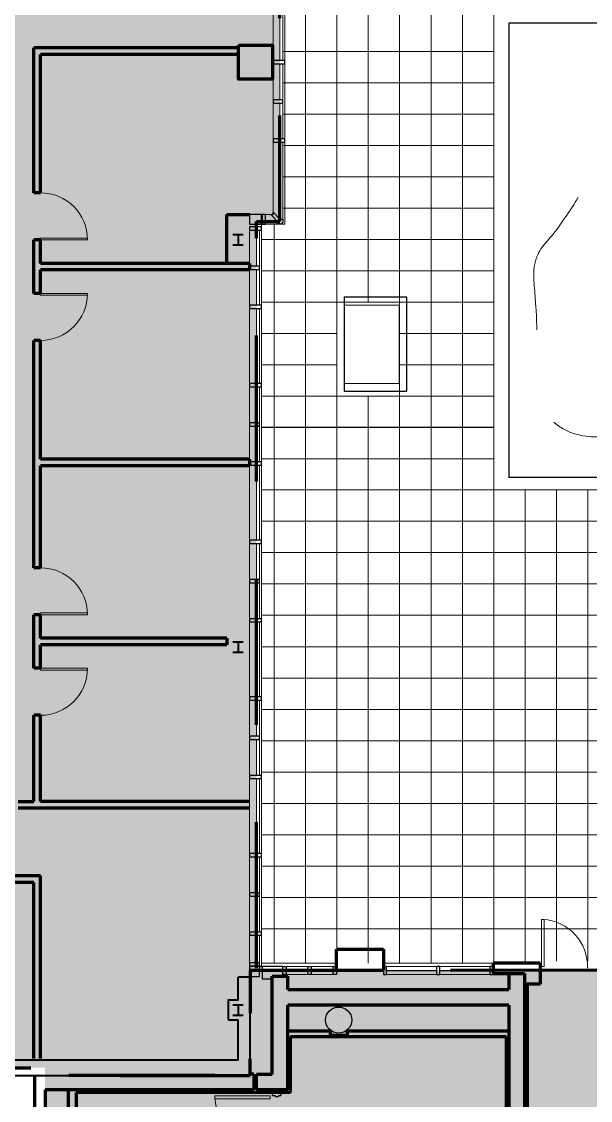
# Model space of a CAD drawing. Header units: inches. Extents: x -2124 to 6036, y -4479 to 801.
# Drawn here: x 1412 to 1848, y -2406 to -1580 of the extents above; entities that cross this region are included whole.
import ezdxf

# ---------------------------------------------------------------- set-up
doc = ezdxf.new("R2010")
doc.units = ezdxf.units.IN
doc.header["$MEASUREMENT"] = 0
doc.linetypes.add('DGN Style 2', pattern=[186.341636, 111.804981, -74.536654])
for name, color, linetype, lineweight in [('A-AREA-Floor Common', 250, 'DGN Style 2', 80), ('A-AREA-VERTICAL', 253, 'DGN Style 2', 80), ('a-bp-02N-_-03S - A-COLS', 2, 'Continuous', 70), ('a-bp-02N-_-03S - A-DOOR', 1, 'Continuous', 13), ('a-bp-02N-_-03S - A-EQUIP', 2, 'Continuous', 30), ('a-bp-02N-_-03S - A-GLAZ', 2, 'Continuous', 0), ('a-bp-02N-_-03S - A-ROOF-PATT', 1, 'Continuous', 0), ('a-bp-02N-_-03S - A-WALL-FULL', 6, 'Continuous', 70), ('a-bp-02N-_-03S - A-WALL-PRHT', 3, 'Continuous', 30), ('a-fp-02N-_-03S - A-DOOR', 1, 'Continuous', 13), ('a-fp-02N-_-03S - A-WALL-FULL', 6, 'Continuous', 70)]:
    doc.layers.add(name, color=color, linetype=linetype, lineweight=lineweight)
doc.layers.add('A-AREA-TENANT 6', color=7, linetype='DGN Style 2', lineweight=80, true_color=0xb3ecff)
doc.layers.add('A-AREA-UNKNOWN', color=7, linetype='DGN Style 2', lineweight=80, true_color=0xff6b6e)

# ---------------------------------------------------------------- blocks, each defined once
blk = doc.blocks.new('COLUMN_1')
at = {"layer": 'a-bp-02N-_-03S - A-COLS', "linetype": 'Continuous', "lineweight": 40}
for p, q in [((-5, 5), (5, 5)), ((0, 5), (0, -5)), ((-5, -5), (5, -5))]:
    blk.add_line(p, q, dxfattribs=at)
blk = doc.blocks.new('*U148')
at = {"layer": 'a-bp-02N-_-03S - A-GLAZ', "linetype": 'Continuous', "lineweight": 13}
blk.add_line((-42.000125, 4.3105), (41.999875, 4.3145), dxfattribs=at)
at = {"layer": 'a-bp-02N-_-03S - A-GLAZ', "linetype": 'Continuous', "lineweight": 0}
for p, q in [((-1.25, 1.687375), (-39.499875, 1.685625)), ((39.5, 1.689375), (1.25, 1.6875)), ((-39.49975, -4.3145), (-1.24975, -4.3125)), ((1.25025, -4.3125), (39.50025, -4.3105))]:
    blk.add_line(p, q, dxfattribs=at)
at = {"layer": 'a-bp-02N-_-03S - A-GLAZ', "linetype": 'Continuous', "lineweight": 30}
for p, q in [((-39.499875, -1.3145), (-1.249875, -1.3125)), ((1.250125, -1.312375), (39.500125, -1.31075))]:
    blk.add_line(p, q, dxfattribs=at)
at = {"layer": 'a-bp-02N-_-03S - A-GLAZ', "linetype": 'Continuous', "lineweight": 30, "flags": 128}
for points in [[(-41.99975, -4.3145), (-39.49975, -4.3145), (-39.499875, 1.685625), (-42.000125, 1.685375), (-41.99975, -4.3145)], [(-1.24975, -4.3125), (1.25025, -4.3125), (1.25, 1.6875), (-1.25, 1.687375), (-1.24975, -4.3125)], [(39.50025, -4.3105), (42.000125, -4.3105), (42.000125, 1.6895), (39.5, 1.689375), (39.50025, -4.3105)]]:
    blk.add_lwpolyline(points, close=True, dxfattribs=at)
blk = doc.blocks.new('*U156')
at = {"layer": 'a-bp-02N-_-03S - A-DOOR', "linetype": 'Continuous', "lineweight": 0}
for p, q in [((-18.653625, -17.537), (-18.653625, -15.537)), ((-18.598, -15.537), (17.4285, -15.537)), ((17.4285, -17.537), (17.4285, -15.537)), ((-18.653625, -17.537), (17.4285, -17.537))]:
    blk.add_line(p, q, dxfattribs=at)
blk.add_arc((17.346375, -18.463), 36, 87.918625, 176.815261111, dxfattribs=at)
blk = doc.blocks.new('DRJAMB_5')
at = {"layer": 'a-bp-02N-_-03S - A-DOOR', "linetype": 'Continuous', "lineweight": 30}
for p, q in [((0, 5.75), (2, 5.75)), ((0, 5.75), (0, 5.141375)), ((0, 0), (2, 0)), ((2, 5.75), (2, 3.75)), ((2, 3.75), (2.5, 3.75)), ((2, 1.5), (2.5, 1.5)), ((2, 1.5), (2, 0)), ((2.5, 3.75), (2.5, 1.5))]:
    blk.add_line(p, q, dxfattribs=at)
at = {"layer": 'a-bp-02N-_-03S - A-DOOR', "linetype": 'Continuous', "lineweight": 13}
blk.add_line((0, 0), (0, 0.48325), dxfattribs=at)
blk = doc.blocks.new('DRJAMB_6')
at = {"layer": 'a-bp-02N-_-03S - A-DOOR', "linetype": 'Continuous', "lineweight": 30}
for p, q in [((0, 5.75), (2, 5.75)), ((0, 5.75), (0, 5.141375)), ((0, 0), (2, 0)), ((2, 5.75), (2, 3.75)), ((2, 3.75), (2.5, 3.75)), ((2, 1.5), (2.5, 1.5)), ((2, 1.5), (2, 0)), ((2.5, 3.75), (2.5, 1.5))]:
    blk.add_line(p, q, dxfattribs=at)
at = {"layer": 'a-bp-02N-_-03S - A-DOOR', "linetype": 'Continuous', "lineweight": 13}
blk.add_line((0, 0), (0, 0.48325), dxfattribs=at)
blk = doc.blocks.new('*U149')
at = {"layer": 'a-bp-02N-_-03S - A-DOOR', "linetype": 'Continuous', "lineweight": 0}
for p, q in [((-21.52875, -17.84175), (-21.52875, -15.84175)), ((-21.52875, -17.84175), (14.553375, -17.84175)), ((-21.473125, -15.84175), (14.553375, -15.84175)), ((14.553375, -17.84175), (14.553375, -15.84175))]:
    blk.add_line(p, q, dxfattribs=at)
blk.add_arc((14.47125, -18.76775), 36, 87.918625, 176.815261111, dxfattribs=at)
at = {"layer": 'a-bp-02N-_-03S - A-DOOR', "linetype": 'Continuous', "lineweight": 30, "extrusion": (0, 0, -1), "rotation": 270}
blk.add_blockref('DRJAMB_5', (-21.52875, 19.973), dxfattribs=at)
at = {"layer": 'a-bp-02N-_-03S - A-DOOR', "linetype": 'Continuous', "lineweight": 30, "rotation": 90}
blk.add_blockref('DRJAMB_6', (21.52875, -19.972875), dxfattribs=at)

msp = doc.modelspace()

# ---------------------------------------------------------------- hatches: boundary and pattern name
at = {"layer": 'A-AREA-Floor Common'}
msp.add_hatch(color=256, dxfattribs=at).paths.add_polyline_path([(1880.85, -2831.6), (1880.85, -2827.47), (1648.85, -2827.47), (1648.85, -2798.35), (1636.85, -2798.35), (1636.85, -2801.35), (1543.71, -2802.35), (1479.62, -2802.35), (1465.02, -2736.74), (1465, -2736.66), (1465, -2736.64), (1465, -2707.6), (1388.29, -2707.6), (1388.29, -2778.85), (1219.79, -2778.85), (1219.79, -2638.6), (1169.7, -2638.6), (1169.7, -2520.49), (1190.02, -2520.49), (1190.02, -2528.62), (1246.02, -2528.62), (1246.02, -2520.49), (1296.52, -2520.49), (1296.52, -2528.62), (1352.52, -2528.62), (1352.52, -2520.49), (1403.02, -2520.49), (1403.02, -2528.62), (1430.26, -2528.62), (1430.26, -2519.07), (1468, -2519.07), (1468, -2587.5), (1534, -2587.5), (1534, -2734.59), (1636.85, -2734.59), (1636.85, -2732.59), (1648.85, -2732.59), (1648.85, -2703.47), (1880.85, -2703.47), (1880.85, -2573.47), (1799.21, -2573.47), (1799.21, -2306.46), (1899.38, -2306.4), (1899.38, -2493.32), (1957.78, -2493.32), (1957.78, -2831.6)])
at = {"layer": 'A-AREA-TENANT 6'}
msp.add_hatch(color=256, dxfattribs=at).paths.add_polyline_path([(1430.24, -2386.92), (1587.15, -2386.89), (1587.14, -2306.57), (1592.12, -2306.57), (1592.12, -1732.88), (1610.02, -1732.88), (1610.02, -1273.75), (2117.65, -1273.75), (2117.65, -677.15), (1161.9, -677.15), (1161.9, -978.93), (1080.02, -978.93), (1080.02, -1064.39), (960.17, -1064.39), (960.17, -989.94), (797.43, -989.94), (797.43, -594.05), (998, -594.05), (998, -581.89), (954.9, -581.89), (954.9, -343.64), (1074.88, -343.64), (1074.88, 4.94), (1062.01, 4.94), (1062.01, -58.13), (1010.77, -113.45), (865.23, -113.58), (805, -48.33), (805, -3.39), (-0.98, -3.39), (-0.98, -2380.79), (811.65, -1726.39), (812.87, -1607.56), (954.9, -1608.46), (954.9, -1726.39), (811.65, -1726.39), (-0.98, -2380.79), (15.02, -2380.79), (15.02, -2386.89), (581.02, -2386.89), (581.02, -2381.06), (835.02, -2381.06), (835.02, -2263.89), (1067, -2263.89), (1067.02, -2381.06), (1430.24, -2381)])
at = {"layer": 'A-AREA-VERTICAL'}
msp.add_hatch(color=256, dxfattribs=at).paths.add_polyline_path([(1604.2, -2573.47), (1604.19, -2519.05), (1430.26, -2519.07), (1430.24, -2386.92), (1604, -2386.89), (1587.15, -2386.89), (1587.14, -2306.57), (1773.21, -2306.54), (1799.21, -2306.46), (1799.21, -2573.47), (1636.85, -2573.47)])

# ---------------------------------------------------------------- linework, layer by layer
at = {"layer": 'A-AREA-UNKNOWN', "color": 1, "true_color": 0xff1216, "flags": 128}
for points in [[(15.02, -2380.79), (15.02, -2386.89), (581.02, -2386.89), (581.02, -2381.06), (835.02, -2381.06), (1067.02, -2381.06), (1430.24, -2381), (1430.24, -2386.92), (1587.15, -2386.89), (1587.14, -2306.57), (1592.12, -2306.57), (1592.12, -1828.28), (1592.12, -1732.88), (1610.02, -1732.88), (1610.02, -1273.75), (2405.75, -1273.75), (2405.75, -1283.25), (2613.06, -1283.25), (2613.06, -1288.99), (2775.91, -1288.99), (2775.91, -776), (2775.91, -704), (2644.25, -704), (2644.25, -263.5), (2774.77, -263.5), (2775.61, -58.31), (2739.55, -58.31), (2739.55, -30.11), (2339.74, -30.11), (2339.74, 6.69), (1578.02, 6.69), (1578.02, 5.65), (1062.01, 4.94), (1062.01, -58.13), (1045.24, -76.24), (1010.77, -113.45), (865.23, -113.58), (805, -48.33), (805, -3.39), (-0.98, -3.39), (-0.98, -2380.79), (15.02, -2380.79)], [(18.02, -3163.5), (65.52, -3163.49), (65.52, -3167.49), (116.02, -3167.49), (116.02, -3163.49), (181.02, -3163.49), (181.02, -3167.49), (231.52, -3167.49), (231.52, -3163.49), (287.52, -3163.49), (287.52, -3167.49), (338.02, -3167.49), (338.02, -3163.49), (394.02, -3163.49), (394.02, -3167.49), (444.52, -3167.49), (444.52, -3163.49), (500.52, -3163.49), (500.52, -3167.49), (551.02, -3167.49), (551.02, -3163.49), (607.02, -3163.49), (607.02, -3167.49), (657.52, -3167.49), (657.52, -3163.49), (713.52, -3163.49), (713.52, -3167.49), (764.02, -3167.49), (764.02, -3163.49), (820.02, -3163.49), (820.02, -3167.49), (870.52, -3167.49), (870.52, -3163.49), (926.52, -3163.49), (926.52, -3167.49), (977.02, -3167.49), (977.02, -3163.49), (1033.02, -3163.49), (1033.02, -3167.49), (1083.52, -3167.49), (1083.52, -3163.49), (1139.52, -3163.49), (1139.52, -3167.49), (1190.02, -3167.49), (1190.02, -3163.49), (1246.02, -3163.49), (1246.02, -3167.49), (1296.52, -3167.49), (1296.52, -3163.49), (1352.52, -3163.49), (1352.52, -3167.49), (1403.02, -3167.49), (1403.02, -3163.49), (1477.52, -3163.49), (1477.52, -3167.49), (1528.02, -3167.49), (1528.02, -3163.49), (1585.38, -3163.49), (1585.38, -3165.01), (1671.26, -3165.01), (1671.26, -3173.76), (1931.28, -3173.76), (1931.28, -3213.56), (2131.26, -3213.5), (2131.28, -3173.76), (3090.76, -3173.8), (3131.76, -3173.8), (3172.48, -3174.71), (3215.2, -3177.41), (3256.44, -3181.81), (3299.24, -3188.04), (3339.31, -3195.57), (3379.37, -3204.94), (3416.07, -3215.02), (3455.7, -3221.44), (3495.62, -3220.56), (3534.64, -3212.64), (3569.08, -3198.99), (3602.18, -3178.43), (3608.54, -3173.83), (3978.03, -3173.83), (3975.2, -1905.04), (3660.25, -1905.04), (3660.25, -1910.28), (3351.25, -1910.24), (3351.25, -1905.04), (2739.22, -1905.04), (2739.22, -2208), (2770.4, -2208), (2770.4, -2307.22), (2371, -2307.22), (2371, -2228.99), (2051.51, -2228.99), (2051.51, -2306.32), (1587.14, -2306.57), (1587.15, -2386.89), (1430.24, -2386.92), (1430.26, -2528.62), (1403.02, -2528.62), (1403.02, -2520.49), (1352.52, -2520.49), (1352.52, -2528.62), (1296.52, -2528.62), (1296.52, -2520.49), (1246.02, -2520.49), (1246.02, -2528.62), (1190.02, -2528.62), (1190.02, -2520.49), (1139.52, -2520.49), (1139.52, -2522.49), (1083.52, -2522.49), (1083.52, -2522.49), (1083.52, -2522.49), (1083.52, -2522.49), (1083.52, -2520.49), (1033.02, -2520.49), (1033.02, -2522.49), (977.02, -2522.49), (977.02, -2520.49), (926.52, -2520.49), (926.52, -2520.49), (926.52, -2520.49), (926.52, -2522.49), (870.52, -2522.49), (870.52, -2520.49), (820.02, -2520.49), (820.02, -2520.49), (820.02, -2522.49), (764.02, -2522.49), (764.02, -2520.49), (713.52, -2520.49), (713.52, -2522.49), (575.02, -2522.49), (575.02, -2386.89), (362.02, -2386.89), (362.02, -2386.89), (362.02, -2386.89), (362.02, -2386.89), (362.02, -2386.89), (18.02, -2386.89), (18.02, -2386.89), (18.02, -2386.89), (18.02, -2386.89), (18.02, -2386.89), (18.02, -2386.89), (18.02, -2386.89), (18.02, -2386.89), (18.02, -2386.89), (18.02, -2445.24), (14.02, -2445.24), (14.02, -2491.74), (18.02, -2491.74), (18.02, -2548.99), (14.02, -2548.99), (14.02, -2595.49), (18.02, -2595.49), (18.02, -2634.49), (14.02, -2634.49), (14.02, -2680.99), (18.02, -2680.99), (18.02, -2719.99), (14.02, -2719.99), (14.02, -2766.49), (18.02, -2766.49), (18.02, -2805.49), (14.02, -2805.49), (14.02, -2851.99), (18.02, -2851.99), (18.02, -2890.99), (14.02, -2890.99), (14.02, -2937.49), (18.02, -2937.49), (18.02, -2976.49), (14.02, -2976.49), (14.02, -3022.99), (18.02, -3022.99), (18.02, -3078.74), (14.02, -3078.74), (14.02, -3125.24), (18.02, -3125.24), (18.02, -3163.5)]]:
    msp.add_lwpolyline(points, close=True, dxfattribs=at)
at = {"layer": 'a-bp-02N-_-03S - A-COLS'}
for p, q in [((1604.2, -2386), (1604.2, -2310.94)), ((1604.2, -2310.94), (1616.2, -2310.94)), ((1616.2, -2321), (1616.2, -2310.94)), ((1785.21, -2308.98), (1797.21, -2308.98)), ((1785.21, -2308.98), (1785.21, -2321)), ((1797.21, -2308.98), (1797.21, -2529.47)), ((1616.08, -2321), (1785.21, -2321)), ((1785.21, -2333), (1616.08, -2333)), ((1616.2, -2398), (1616.2, -2333)), ((1785.21, -2333), (1785.21, -2529.47)), ((1592, -2398), (1592, -2386)), ((1592, -2386), (1604, -2386)), ((1616.2, -2398), (1592, -2398))]:
    msp.add_line(p, q, dxfattribs=at)
at = {"layer": 'a-bp-02N-_-03S - A-COLS', "linetype": 'Continuous', "lineweight": 70, "flags": 128}
msp.add_lwpolyline([(1578.25, -1598), (1604.25, -1598), (1604.25, -1624), (1578.25, -1624), (1578.25, -1598)], close=True, dxfattribs=at)
at = {"layer": 'a-bp-02N-_-03S - A-EQUIP', "linetype": 'Continuous', "lineweight": 30}
msp.add_circle((1655, -2344.53), 10, dxfattribs=at)
at = {"layer": 'a-bp-02N-_-03S - A-GLAZ', "linetype": 'Continuous', "lineweight": 0}
for p, q in [((1613.75, -1735.12), (1613.75, -1279)), ((1604.75, -1725.85), (1604.75, -1282.3)), ((1610.02, -1552.25), (1610.02, -1609.75)), ((1612.25, -1552.25), (1612.25, -1609.75)), ((1610.02, -1612.25), (1610.02, -1639.8)), ((1612.25, -1612.25), (1612.25, -1669.75)), ((1610.02, -1642.3), (1610.02, -1669.8)), ((1610.02, -1672.25), (1610.02, -1731.12)), ((1612.25, -1672.25), (1612.25, -1731.12)), ((1604.75, -1727.62), (1591.75, -1727.62)), ((1595.88, -2303.57), (1595.88, -1727.62)), ((1608.25, -1732.88), (1598.88, -1732.88)), ((1586.87, -2310.77), (1586.87, -1739.62)), ((1613.75, -1735.12), (1591.75, -1735.12)), ((1592.12, -1739.62), (1592.12, -1767.12)), ((1594.38, -1797.12), (1594.38, -1739.62)), ((1592.12, -1769.62), (1592.12, -1797.12)), ((1592.12, -1857.07), (1592.12, -1799.5)), ((1594.38, -1857.12), (1594.38, -1799.62)), ((1592.12, -1859.57), (1592.12, -1887.12)), ((1594.38, -1917.12), (1594.38, -1859.62)), ((1592.12, -1889.62), (1592.12, -1917.12)), ((1592.12, -1977.07), (1592.12, -1919.5)), ((1594.38, -1977.12), (1594.38, -1919.62)), ((1592.12, -1979.57), (1592.12, -2007.12)), ((1594.38, -2037.12), (1594.38, -1979.62)), ((1592.12, -2009.62), (1592.12, -2037.12)), ((1592.12, -2097.07), (1592.12, -2039.5)), ((1594.38, -2097.12), (1594.38, -2039.62)), ((1592.12, -2099.57), (1592.12, -2127.12)), ((1594.38, -2157.12), (1594.38, -2099.62)), ((1592.12, -2129.62), (1592.12, -2157.12)), ((1592.12, -2217.07), (1592.12, -2159.5)), ((1594.38, -2217.12), (1594.38, -2159.62)), ((1592.12, -2219.57), (1592.12, -2247.12)), ((1594.38, -2277.12), (1594.38, -2219.62)), ((1592.12, -2249.62), (1592.12, -2277.12)), ((1592.12, -2279.62), (1592.12, -2300.57)), ((1594.38, -2311.07), (1594.38, -2279.62)), ((1653.25, -2300.95), (1595.88, -2300.95)), ((1650.75, -2303.57), (1612.25, -2303.57)), ((1650.75, -2309.57), (1612.25, -2309.57))]:
    msp.add_line(p, q, dxfattribs=at)
at = {"layer": 'a-bp-02N-_-03S - A-GLAZ', "linetype": 'Continuous', "lineweight": 30}
for p, q in [((1612.25, -2303.57), (1593.75, -2303.57)), ((1594.38, -2311.07), (1594.38, -2303.57)), ((1594.38, -2303.57), (1596.38, -2303.57)), ((1596.38, -2303.57), (1596.38, -2313.03)), ((1596.38, -2313.03), (1604.39, -2313.03)), ((1614.75, -2306.57), (1631.5, -2306.57)), ((1634, -2306.57), (1650.75, -2306.57))]:
    msp.add_line(p, q, dxfattribs=at)
at = {"layer": 'a-bp-02N-_-03S - A-GLAZ', "linetype": 'Continuous', "lineweight": 30, "flags": 128}
for points in [[(1613.75, -1609.75), (1604.75, -1609.75), (1604.75, -1612.25), (1613.75, -1612.25), (1613.75, -1609.75)], [(1612.25, -1639.8), (1604.75, -1639.8), (1604.75, -1642.3), (1612.25, -1642.3), (1612.25, -1639.8)], [(1613.75, -1669.75), (1604.75, -1669.75), (1604.75, -1672.25), (1613.75, -1672.25), (1613.75, -1669.75)], [(1604.75, -1725.85), (1610.02, -1731.12), (1612.25, -1731.12), (1612.25, -1733.62), (1610.75, -1735.12), (1608.25, -1735.12), (1608.25, -1732.88), (1602.98, -1727.62), (1604.75, -1727.62), (1604.75, -1725.85), (1604.75, -1725.85)], [(1595.88, -1727.62), (1586.87, -1727.62), (1586.87, -1735.12), (1595.88, -1735.12), (1595.88, -1727.62)], [(1596.38, -1727.62), (1596.38, -1735.12), (1598.88, -1735.12), (1598.88, -1727.62), (1596.38, -1727.62)], [(1595.88, -1737.12), (1586.87, -1737.12), (1586.87, -1739.62), (1595.88, -1739.62), (1595.88, -1737.12)], [(1594.38, -1767.12), (1586.87, -1767.12), (1586.87, -1769.62), (1594.38, -1769.62), (1594.38, -1767.12)], [(1595.88, -1797.12), (1586.87, -1797.12), (1586.87, -1799.62), (1595.88, -1799.62), (1595.88, -1797.12)], [(1595.88, -1857.07), (1586.87, -1857.07), (1586.87, -1859.57), (1595.88, -1859.57), (1595.88, -1857.07)], [(1594.38, -1887.12), (1586.87, -1887.12), (1586.87, -1889.62), (1594.38, -1889.62), (1594.38, -1887.12)], [(1595.88, -1917.12), (1586.87, -1917.12), (1586.87, -1919.62), (1595.88, -1919.62), (1595.88, -1917.12)], [(1595.88, -1977.07), (1586.87, -1977.07), (1586.87, -1979.57), (1595.88, -1979.57), (1595.88, -1977.07)], [(1594.38, -2007.12), (1586.87, -2007.12), (1586.87, -2009.62), (1594.38, -2009.62), (1594.38, -2007.12)], [(1595.88, -2037.12), (1586.87, -2037.12), (1586.87, -2039.62), (1595.88, -2039.62), (1595.88, -2037.12)], [(1595.88, -2097.07), (1586.87, -2097.07), (1586.87, -2099.57), (1595.88, -2099.57), (1595.88, -2097.07)], [(1594.38, -2127.12), (1586.87, -2127.12), (1586.87, -2129.62), (1594.38, -2129.62), (1594.38, -2127.12)], [(1595.88, -2157.12), (1586.87, -2157.12), (1586.87, -2159.62), (1595.88, -2159.62), (1595.88, -2157.12)], [(1595.88, -2217.07), (1586.87, -2217.07), (1586.87, -2219.57), (1595.88, -2219.57), (1595.88, -2217.07)], [(1594.38, -2247.12), (1586.87, -2247.12), (1586.87, -2249.62), (1594.38, -2249.62), (1594.38, -2247.12)], [(1595.88, -2277.12), (1586.87, -2277.12), (1586.87, -2279.62), (1595.88, -2279.62), (1595.88, -2277.12)], [(1594.38, -2300.57), (1586.87, -2300.57), (1586.87, -2303.07), (1594.38, -2303.07), (1594.38, -2300.57)], [(1594.38, -2303.57), (1586.87, -2303.57), (1586.87, -2311.07), (1594.38, -2311.07), (1594.38, -2303.57)], [(1612.25, -2303.57), (1614.75, -2303.57), (1614.75, -2309.57), (1612.25, -2309.57), (1612.25, -2303.57)], [(1631.5, -2303.57), (1634, -2303.57), (1634, -2309.57), (1631.5, -2309.57), (1631.5, -2303.57)], [(1650.75, -2303.57), (1653.25, -2303.57), (1653.25, -2309.57), (1650.75, -2309.57), (1650.75, -2303.57)]]:
    msp.add_lwpolyline(points, close=True, dxfattribs=at)
at = {"layer": 'a-bp-02N-_-03S - A-ROOF-PATT'}
for p, q in [((1629.68, -2300.95), (1629.68, -1279)), ((1653.68, -2300.95), (1653.68, -1279)), ((1677.68, -1794.7), (1677.68, -1279)), ((1701.68, -2300.95), (1701.68, -1279)), ((1725.68, -2300.96), (1725.68, -1279)), ((1749.68, -2300.96), (1749.68, -1279)), ((1773.68, -2299.44), (1773.68, -1279)), ((1612.25, -1602.7), (1773.68, -1602.7)), ((1612.25, -1626.7), (1773.68, -1626.7)), ((1612.25, -1650.7), (1773.68, -1650.7)), ((1612.25, -1674.7), (1773.68, -1674.7)), ((1612.25, -1698.7), (1773.68, -1698.7)), ((1612.25, -1722.7), (1773.68, -1722.7)), ((1605.68, -2300.95), (1605.68, -1735.12)), ((1595.82, -1746.7), (1773.68, -1746.7)), ((1595.82, -1770.7), (1773.68, -1770.7)), ((1595.82, -1794.7), (1773.68, -1794.7)), ((1595.82, -1818.7), (1653.68, -1818.7)), ((1701.68, -1818.7), (1773.68, -1818.7)), ((1595.82, -1842.7), (1653.68, -1842.7)), ((1701.68, -1842.7), (1773.68, -1842.7)), ((1595.82, -1866.7), (1773.68, -1866.7)), ((1677.68, -2300.95), (1677.68, -1866.7)), ((1595.82, -1890.56), (1773.68, -1890.58)), ((1595.82, -1890.7), (1773.68, -1890.7)), ((1595.82, -1914.7), (1773.68, -1914.7)), ((1595.82, -1938.56), (2730.72, -1938.56)), ((1797.68, -2299.44), (1797.68, -1938.56)), ((1821.68, -2299.44), (1821.68, -1938.56)), ((1845.68, -2299.44), (1845.68, -1938.56)), ((1595.82, -1962.56), (2349.68, -1962.56)), ((1595.82, -1986.56), (2349.68, -1986.56)), ((1595.82, -2010.56), (2730.72, -2010.56)), ((1595.82, -2034.56), (2730.72, -2034.56)), ((1595.82, -2058.56), (2734.37, -2058.56)), ((1595.82, -2082.56), (2730.72, -2082.56)), ((1595.82, -2106.56), (2730.72, -2106.56)), ((1595.82, -2130.56), (2734.37, -2130.56)), ((1595.82, -2154.56), (2730.72, -2154.56)), ((1595.82, -2178.56), (2730.72, -2178.56)), ((1595.82, -2202.56), (2013.26, -2202.56)), ((1595.82, -2226.56), (2013.26, -2226.56)), ((1595.82, -2250.56), (2013.26, -2250.56)), ((1595.82, -2274.56), (2013.26, -2274.56))]:
    msp.add_line(p, q, dxfattribs=at)
at = {"layer": 'a-bp-02N-_-03S - A-WALL-FULL', "linetype": 'Continuous'}
for p, q in [((1653.25, -2290.25), (1689.25, -2290.25)), ((1653.25, -2306.25), (1653.25, -2290.25)), ((1689.25, -2290.25), (1689.25, -2306.25)), ((1809.26, -2300.94), (1773.21, -2300.94)), ((1773.21, -2300.94), (1773.21, -2308.94)), ((1809.26, -2300.94), (1809.25, -2316.94)), ((1653.25, -2306.25), (1689.25, -2306.25)), ((1773.21, -2308.94), (1785.21, -2308.98)), ((1809.25, -2316.94), (1797.21, -2316.94)), ((1799.21, -2316.94), (1799.21, -2531.47)), ((1616.2, -2352.8), (1648.5, -2352.8)), ((1648.5, -2352.8), (1648.5, -2357.05)), ((1661.5, -2352.8), (1785.21, -2352.8)), ((1661.5, -2352.8), (1661.5, -2357.05)), ((1618.2, -2357.05), (1783.21, -2357.05)), ((1618.2, -2400), (1618.2, -2357.05)), ((1661.5, -2356.42), (1648.5, -2356.42)), ((1783.21, -2357.05), (1783.21, -2531.47)), ((1422.25, -2386.89), (1422.25, -2508.6)), ((1590, -2386), (1587.15, -2386)), ((1590, -2386), (1590, -2398)), ((1590, -2398), (1430.25, -2398)), ((1430.25, -2398), (1430.25, -2508.63)), ((1448, -2398), (1448, -2508.6)), ((1618.2, -2400), (1454, -2400)), ((1454, -2400), (1454, -2506.6))]:
    msp.add_line(p, q, dxfattribs=at)
at = {"layer": 'a-bp-02N-_-03S - A-WALL-FULL', "linetype": 'Continuous', "lineweight": 40}
for p, q in [((1578, -2329.39), (1578, -2311.57)), ((1587.15, -2311.57), (1578, -2311.57)), ((1587.15, -2386.89), (1587.15, -2311.57)), ((1570.52, -2344.39), (1578.02, -2344.39)), ((-11.98, -2386.89), (1587.15, -2386.89))]:
    msp.add_line(p, q, dxfattribs=at)
at = {"layer": 'a-bp-02N-_-03S - A-WALL-FULL', "linetype": 'Continuous', "lineweight": 40, "flags": 128}
for points in [[(1578, -2329.39), (1570.52, -2329.39), (1570.52, -2344.39)], [(15.52, -2374.89), (1578.02, -2374.89), (1578.02, -2344.39)]]:
    msp.add_lwpolyline(points, dxfattribs=at)
at = {"layer": 'a-bp-02N-_-03S - A-WALL-PRHT', "color": 3, "linetype": 'Continuous', "lineweight": 30}
for p, q in [((1785.25, -1581), (1785.25, -1929)), ((1915.25, -1581), (1785.25, -1581)), ((1989.25, -1929), (1785.25, -1929))]:
    msp.add_line(p, q, dxfattribs=at)
at = {"layer": 'a-bp-02N-_-03S - A-WALL-PRHT', "color": 3, "linetype": 'DGN Style 2', "lineweight": 13}
for p, q in [((1701.25, -1797), (1659.25, -1797)), ((1701.25, -1857), (1701.25, -1797)), ((1659.25, -1857), (1701.25, -1857))]:
    msp.add_line(p, q, dxfattribs=at)
at = {"layer": 'a-bp-02N-_-03S - A-WALL-PRHT', "color": 3, "linetype": 'Continuous', "lineweight": 30, "flags": 128}
msp.add_lwpolyline([(1659.25, -1863), (1707.25, -1863), (1707.25, -1791), (1659.25, -1791), (1659.25, -1863)], close=True, dxfattribs=at)
at = {"layer": 'a-bp-02N-_-03S - A-WALL-PRHT', "color": 3, "linetype": 'DGN Style 2', "lineweight": 13}
msp.add_open_spline([(1986.53, -1687.78), (1979.03, -1681.64), (1971.52, -1675.49), (1964.01, -1669.35), (1955.3, -1662.22), (1942.35, -1663.13), (1931.25, -1661.15), (1917.42, -1658.7), (1902.87, -1654.68), (1889.28, -1658.08), (1880.37, -1660.31), (1873.34, -1666.73), (1865.73, -1672.42), (1858.12, -1678.11), (1850.86, -1683.27), (1845.25, -1690.86), (1840.5, -1697.28), (1843.23, -1706.81), (1839.11, -1713.39), (1833.9, -1721.71), (1828.35, -1729.91), (1822.73, -1737.97), (1817.86, -1744.96), (1811.35, -1749.97), (1807.38, -1758.46), (1802.44, -1769.01), (1804.74, -1779.63), (1805.33, -1790.21), (1805.59, -1794.99), (1806.13, -1799.77), (1806.35, -1804.55), (1807, -1818.51), (1806.01, -1832.55), (1806.35, -1846.54), (1806.65, -1858.88), (1805.64, -1870.72), (1815.57, -1882.39), (1825.27, -1893.8), (1837.1, -1896.91), (1848.33, -1897.75), (1863.7, -1898.92), (1881.55, -1896), (1895.42, -1882.39), (1906.96, -1871.06), (1905.87, -1856.61), (1913.85, -1845.52), (1918.09, -1839.62), (1922.35, -1833.7), (1927.16, -1828.11), (1936.69, -1817.02), (1947.3, -1807.15), (1957.87, -1797.38), (1964.23, -1791.49), (1974.3, -1791.74), (1980.39, -1784.06), (1983.64, -1779.97), (1983.77, -1775.27), (1984.49, -1770.75), (1985.07, -1767.08), (1982.55, -1763.09), (1983.46, -1759.48), (1985.56, -1751.14), (2003.31, -1756.07), (2007.01, -1748.21), (2011.26, -1739.19), (2013.91, -1727.72), (2011.1, -1718.51), (2008.83, -1711.06), (2006.32, -1701.86), (1999.84, -1697), (1995.75, -1693.93), (1991.65, -1690.86), (1987.56, -1687.78)], degree=3, knots=[0, 0, 0, 0, 0.04139, 0.04139, 0.04139, 0.089412, 0.089412, 0.089412, 0.149261, 0.149261, 0.149261, 0.188465, 0.188465, 0.188465, 0.227646, 0.227646, 0.227646, 0.260858, 0.260858, 0.260858, 0.302864, 0.302864, 0.302864, 0.339271, 0.339271, 0.339271, 0.384516, 0.384516, 0.384516, 0.404959, 0.404959, 0.404959, 0.464676, 0.464676, 0.464676, 0.517311, 0.517311, 0.517311, 0.568766, 0.568766, 0.568766, 0.639208, 0.639208, 0.639208, 0.697826, 0.697826, 0.697826, 0.728991, 0.728991, 0.728991, 0.790771, 0.790771, 0.790771, 0.827978, 0.827978, 0.827978, 0.847788, 0.847788, 0.847788, 0.863875, 0.863875, 0.863875, 0.900995, 0.900995, 0.900995, 0.943633, 0.943633, 0.943633, 0.978159, 0.978159, 0.978159, 1, 1, 1, 1], dxfattribs=at)
at = {"layer": 'a-fp-02N-_-03S - A-DOOR', "flags": 128}
for points in [[(1426.75, -1745.63), (1426.75, -1747), (1462.75, -1747), (1462.75, -1745.63), (1426.75, -1745.63)], [(1426.75, -1789.37), (1426.75, -1788), (1462.75, -1788), (1462.75, -1789.37), (1426.75, -1789.37)], [(1426.75, -2032.75), (1426.75, -2034.13), (1462.75, -2034.13), (1462.75, -2032.75), (1426.75, -2032.75)], [(1426.75, -2076.5), (1426.75, -2075.13), (1462.75, -2075.13), (1462.75, -2076.5), (1426.75, -2076.5)]]:
    msp.add_lwpolyline(points, close=True, dxfattribs=at)
at = {"layer": 'a-fp-02N-_-03S - A-DOOR', "lineweight": 0}
for centre, start, end in [((1426.75, -1747), 360, 90), ((1426.75, -1788), 270, 0), ((1426.75, -2034.13), 360, 90), ((1426.75, -2075.13), 270, 0)]:
    msp.add_arc(centre, 36, start, end, dxfattribs=at)
at = {"layer": 'a-fp-02N-_-03S - A-WALL-FULL'}
for p, q in [((1578.12, -1600), (1421.62, -1600)), ((1421.62, -1711), (1421.62, -1600)), ((1578.12, -1600), (1578.12, -1605)), ((1578.12, -1605), (1426.75, -1605)), ((1426.75, -1711), (1426.75, -1605)), ((1426.75, -1711), (1421.62, -1711)), ((1569.5, -1765), (1569.5, -1727.62)), ((1569.5, -1727.62), (1587, -1727.62)), ((1426.75, -1747), (1421.62, -1747)), ((1421.62, -1788), (1421.62, -1747)), ((1426.75, -1765), (1426.75, -1747)), ((1586.75, -1765), (1426.75, -1765)), ((1586.75, -1765), (1586.75, -1770)), ((1586.75, -1770), (1426.75, -1770)), ((1426.75, -1788), (1426.75, -1770)), ((1426.75, -1788), (1421.62, -1788)), ((1426.75, -1824), (1421.62, -1824)), ((1421.62, -1998.13), (1421.62, -1824)), ((1426.75, -1915), (1426.75, -1824)), ((1586.75, -1915), (1426.75, -1915)), ((1586.75, -1915), (1586.75, -1920)), ((1586.75, -1920), (1426.75, -1920)), ((1426.75, -1998.13), (1426.75, -1920)), ((1426.75, -1998.13), (1421.62, -1998.13)), ((1426.75, -2034.13), (1421.62, -2034.13)), ((1421.62, -2075.13), (1421.62, -2034.13)), ((1426.75, -2052.13), (1426.75, -2034.13)), ((1569.5, -2052.13), (1426.75, -2052.13)), ((1569.5, -2057.13), (1426.75, -2057.13)), ((1426.75, -2075.13), (1426.75, -2057.13)), ((1569.5, -2052.13), (1569.5, -2057.13)), ((1426.75, -2075.13), (1421.62, -2075.13)), ((1421.62, -2177.13), (1421.62, -2111.13)), ((1426.75, -2111.13), (1421.62, -2111.13)), ((1426.75, -2177.13), (1426.75, -2111.13)), ((1586.87, -2177.13), (1426.75, -2177.13)), ((1586.87, -2182.12), (1409.62, -2182.12)), ((1426.75, -2234.12), (1369.62, -2234.12)), ((1426.75, -2374), (1426.75, -2234.12)), ((1421.62, -2374), (1421.62, -2239.12))]:
    msp.add_line(p, q, dxfattribs=at)
at = {"layer": 'a-fp-02N-_-03S - A-WALL-FULL', "linetype": 'Continuous'}
for p, q in [((1409.62, -2177.13), (1421.62, -2177.13)), ((1421.62, -2239.12), (1364.62, -2239.12))]:
    msp.add_line(p, q, dxfattribs=at)

# ---------------------------------------------------------------- block references
at = {"layer": 'a-bp-02N-_-03S - A-COLS', "linetype": 'Continuous', "lineweight": 40, "xscale": 0.7999981373516866, "yscale": 0.7999981373516866, "zscale": 0.7999981373516866}
for p in [(1578.02, -1746.89), (1578.02, -2058.89), (1578.02, -2336.89)]:
    msp.add_blockref('COLUMN_1', p, dxfattribs=at)
at = {"layer": 'a-bp-02N-_-03S - A-DOOR', "linetype": 'Continuous', "lineweight": 0, "rotation": 270}
msp.add_blockref('*U156', (1827.89, -2286.07), dxfattribs=at)
at = {"layer": 'a-bp-02N-_-03S - A-DOOR', "linetype": 'Continuous', "lineweight": 0, "extrusion": (0, 0, -1), "xscale": 1.176593029970011, "yscale": 1.176593029970011, "zscale": 1.176593029970011, "rotation": 180}
msp.add_blockref('*U149', (-1585.44, -2423.5), dxfattribs=at)
at = {"layer": 'a-bp-02N-_-03S - A-GLAZ', "linetype": 'Continuous', "lineweight": 13}
msp.add_blockref('*U148', (1731.21, -2305.26), dxfattribs=at)

doc.saveas('drawing.dxf')
